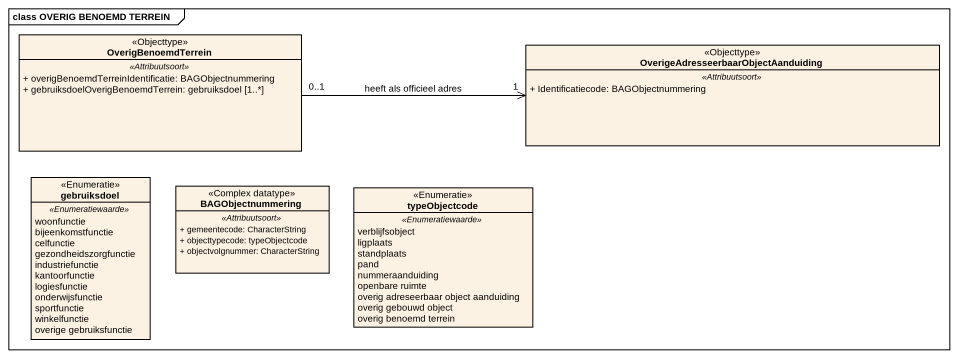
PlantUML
@startuml
mainframe class OVERIG BENOEMD TERREIN
hide circle
hide empty members
skinparam classAttributeIconSize 0
class OverigBenoemdTerrein <<Objecttype>> {
  .. <<Attribuutsoort>> ..
  + overigBenoemdTerreinIdentificatie: BAGObjectnummering
  + gebruiksdoelOverigBenoemdTerrein: gebruiksdoel [1..*]
}
class "OverigeAdresseerbaarObjectAanduiding" as OverigeAdresseerbaarObjectAa <<Objecttype>> {
  .. <<Attribuutsoort>> ..
  + Identificatiecode: BAGObjectnummering
}
enum gebruiksdoel <<Enumeratie>> {
  .. <<Enumeratiewaarde>> ..
  woonfunctie
  bijeenkomstfunctie
  celfunctie
  gezondheidszorgfunctie
  industriefunctie
  kantoorfunctie
  logiesfunctie
  onderwijsfunctie
  sportfunctie
  winkelfunctie
  overige gebruiksfunctie
}
class BAGObjectnummering <<Complex datatype>> {
  .. <<Attribuutsoort>> ..
  + gemeentecode: CharacterString
  + objecttypecode: typeObjectcode
  + objectvolgnummer: CharacterString
}
enum typeObjectcode <<Enumeratie>> {
  .. <<Enumeratiewaarde>> ..
  verblijfsobject
  ligplaats
  standplaats
  pand
  nummeraanduiding
  openbare ruimte
  overig adreseerbaar object aanduiding
  overig gebouwd object
  overig benoemd terrein
}
OverigBenoemdTerrein "0..1" -right-> "1" OverigeAdresseerbaarObjectAa : heeft als officieel adres
@enduml
